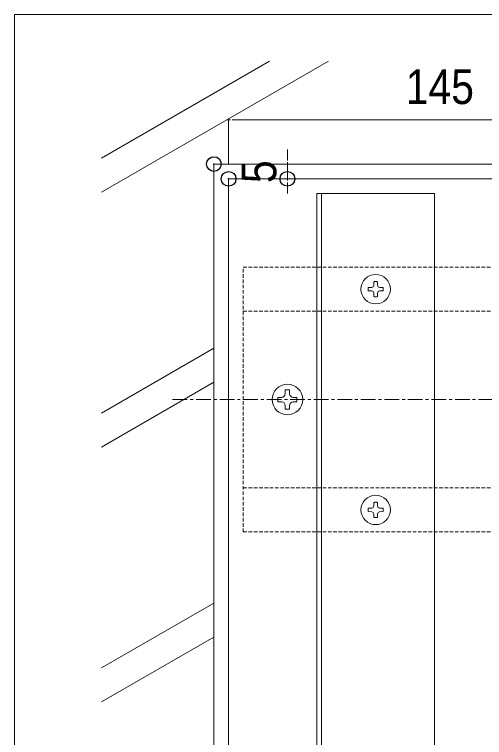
# Model space of a CAD drawing. Units: millimetres, scale not verified. Extents: x -4131 to 4169, y -981 to 998.
# Drawn here: x -4130.9 to -3971.1, y 138.5 to 384.2 of the extents above; entities that cross this region are included whole.
import ezdxf
from ezdxf.enums import TextEntityAlignment as Align

# ---------------------------------------------------------------- set-up
doc = ezdxf.new("R2010")
doc.units = ezdxf.units.MM
doc.header["$LTSCALE"] = 10
doc.header["$PDMODE"] = 32
doc.header["$PDSIZE"] = 5
doc.linetypes.add('CHAIN1', pattern=[8, 5, -1, 1, -1])
doc.linetypes.add('DASHED1', pattern=[1.8, 1.2, -0.6])
for name, color, linetype, lineweight in [('0-0_図枠', 7, 'Continuous', 9), ('0-1_デッキ', 7, 'Continuous', 9), ('0-3_寸法', 7, 'Continuous', 9), ('0-4_一般', 4, 'Continuous', 9), ('0-5_ビス', 2, 'Continuous', 9), ('0-6_0', 7, 'Continuous', 9), ('0-A_根太', 4, 'Continuous', 9)]:
    doc.layers.add(name, color=color, linetype=linetype, lineweight=lineweight)
doc.layers.add('0-7_DEFPOINTS', color=7, linetype='Continuous')
doc.styles.add('ＭＳ Ｐゴシック', font='')
doc.styles.get('ＭＳ Ｐゴシック').set_extended_font_data('MS PGothic')

# ---------------------------------------------------------------- blocks, each defined once
blk = doc.blocks.new('グループ-15-1')
at = {"layer": '0-5_ビス', "color": 4}
blk.add_line((-39565.5, 5429.7), (-39565.5, 5417.2), dxfattribs=at)
for points in [[(-39550.5, 5469.7), (-39550.5, 5482.2), (-39565.5, 5482.2), (-39565.5, 5469.7)], [(-39578, 5457.2), (-39590.5, 5457.2), (-39590.5, 5442.2), (-39578, 5442.2)], [(-39538, 5442.2), (-39525.5, 5442.2), (-39525.5, 5457.2), (-39538, 5457.2)], [(-39565.5, 5417.2), (-39550.5, 5417.2), (-39550.5, 5429.7)]]:
    blk.add_lwpolyline(points, dxfattribs=at)
blk.add_circle((-39558, 5449.7), 52, dxfattribs=at)
for centre, start, end in [((-39578, 5469.7), 270, 0), ((-39538, 5469.7), 180, 270), ((-39578, 5429.7), 0, 90), ((-39538, 5429.7), 90, 180)]:
    blk.add_arc(centre, 12.5, start, end, dxfattribs=at)
blk = doc.blocks.new('_DOT')
at = {"layer": '0-6_0'}
for p, q in [((-5, 0), (-10, 0)), ((-2.5, 0), (2.5, 0))]:
    blk.add_line(p, q, dxfattribs=at)
blk = doc.blocks.new('グループ-70-1')
at = {"layer": '0-A_根太', "linetype": 'DASHED1'}
for p, q in [((-39708, 5899.7), (-37339.2, 5899.7)), ((-39708, 4999.7), (-39708, 5899.7)), ((-39708, 5749.7), (-37339.2, 5749.7)), ((-39708, 5149.7), (-37339.2, 5149.7)), ((-39708, 4999.7), (-37339.2, 4999.7))]:
    blk.add_line(p, q, dxfattribs=at)
at = {"layer": '0-A_根太', "linetype": 'CHAIN1'}
blk.add_line((-39948.3, 5449.7), (-31448.3, 5449.7), dxfattribs=at)
blk = doc.blocks.new('グループ-87-1')
at = {"layer": '0-5_ビス'}
for p, q in [((-39264, 5088.1), (-39266.4, 5083)), ((-39264, 5088.1), (-39263.8, 5100)), ((-39252.1, 5088.1), (-39249.7, 5083)), ((-39271.4, 5068.7), (-39283.4, 5068.9)), ((-39271.4, 5080.6), (-39266.4, 5083)), ((-39271.4, 5068.7), (-39266.4, 5066.4)), ((-39264, 5061.3), (-39266.4, 5066.4)), ((-39252.1, 5061.3), (-39252.3, 5049.4)), ((-39252.1, 5061.3), (-39249.7, 5066.4)), ((-39244.7, 5080.6), (-39249.7, 5083)), ((-39244.7, 5068.7), (-39249.7, 5066.4)), ((-39244.7, 5080.6), (-39232.7, 5080.5))]:
    blk.add_line(p, q, dxfattribs=at)
for points in [[(-39252.1, 5088.1), (-39252.3, 5100), (-39252.6, 5100.1), (-39253, 5100.2), (-39253.4, 5100.2), (-39253.8, 5100.3), (-39254.2, 5100.4), (-39254.6, 5100.4), (-39255, 5100.5), (-39255.3, 5100.5), (-39255.7, 5100.5), (-39256.1, 5100.6), (-39256.5, 5100.6), (-39256.9, 5100.6), (-39257.3, 5100.6), (-39257.7, 5100.6), (-39258, 5100.6), (-39258.4, 5100.6), (-39258.8, 5100.6), (-39259.2, 5100.6), (-39259.6, 5100.6), (-39260, 5100.6), (-39260.4, 5100.5), (-39260.7, 5100.5), (-39261.1, 5100.5), (-39261.5, 5100.4), (-39261.9, 5100.4), (-39262.3, 5100.3), (-39262.7, 5100.2), (-39263.1, 5100.2), (-39263.5, 5100.1), (-39263.8, 5100)], [(-39271.4, 5080.6), (-39283.4, 5080.5), (-39283.4, 5080.1), (-39283.5, 5079.7), (-39283.6, 5079.3), (-39283.7, 5078.9), (-39283.7, 5078.5), (-39283.8, 5078.1), (-39283.8, 5077.8), (-39283.9, 5077.4), (-39283.9, 5077), (-39283.9, 5076.6), (-39284, 5076.2), (-39284, 5075.8), (-39284, 5075.4), (-39284, 5075.1), (-39284, 5074.7), (-39284, 5074.3), (-39284, 5073.9), (-39284, 5073.5), (-39284, 5073.1), (-39283.9, 5072.7), (-39283.9, 5072.4), (-39283.9, 5072), (-39283.8, 5071.6), (-39283.8, 5071.2), (-39283.7, 5070.8), (-39283.7, 5070.4), (-39283.6, 5070), (-39283.5, 5069.7), (-39283.4, 5069.3), (-39283.4, 5068.9)], [(-39264, 5061.3), (-39263.8, 5049.4), (-39263.5, 5049.3), (-39263.1, 5049.2), (-39262.7, 5049.1), (-39262.3, 5049.1), (-39261.9, 5049), (-39261.5, 5048.9), (-39261.1, 5048.9), (-39260.7, 5048.8), (-39260.4, 5048.8), (-39260, 5048.8), (-39259.6, 5048.8), (-39259.2, 5048.7), (-39258.8, 5048.7), (-39258.4, 5048.7), (-39258, 5048.7), (-39257.7, 5048.7), (-39257.3, 5048.7), (-39256.9, 5048.7), (-39256.5, 5048.8), (-39256.1, 5048.8), (-39255.7, 5048.8), (-39255.3, 5048.8), (-39255, 5048.9), (-39254.6, 5048.9), (-39254.2, 5049), (-39253.8, 5049.1), (-39253.4, 5049.1), (-39253, 5049.2), (-39252.6, 5049.3), (-39252.3, 5049.4)], [(-39244.7, 5068.7), (-39232.7, 5068.9), (-39232.7, 5069.3), (-39232.6, 5069.7), (-39232.5, 5070), (-39232.4, 5070.4), (-39232.4, 5070.8), (-39232.3, 5071.2), (-39232.3, 5071.6), (-39232.2, 5072), (-39232.2, 5072.4), (-39232.2, 5072.7), (-39232.1, 5073.1), (-39232.1, 5073.5), (-39232.1, 5073.9), (-39232.1, 5074.3), (-39232.1, 5074.7), (-39232.1, 5075.1), (-39232.1, 5075.4), (-39232.1, 5075.8), (-39232.1, 5076.2), (-39232.2, 5076.6), (-39232.2, 5077), (-39232.2, 5077.4), (-39232.3, 5077.8), (-39232.3, 5078.1), (-39232.4, 5078.5), (-39232.4, 5078.9), (-39232.5, 5079.3), (-39232.6, 5079.7), (-39232.7, 5080.1), (-39232.7, 5080.5)]]:
    blk.add_lwpolyline(points, dxfattribs=at)
blk.add_circle((-39258, 5074.7), 50, dxfattribs=at)
blk = doc.blocks.new('グループ-88-1')
at = {"layer": '0-5_ビス'}
for p, q in [((-39252.1, 5838.1), (-39252.3, 5850)), ((-39271.4, 5830.6), (-39283.4, 5830.5)), ((-39271.4, 5830.6), (-39266.4, 5833)), ((-39264, 5838.1), (-39266.4, 5833)), ((-39252.1, 5838.1), (-39249.7, 5833)), ((-39244.7, 5830.6), (-39249.7, 5833)), ((-39271.4, 5818.7), (-39266.4, 5816.4)), ((-39264, 5811.3), (-39266.4, 5816.4)), ((-39264, 5811.3), (-39263.8, 5799.4)), ((-39252.1, 5811.3), (-39249.7, 5816.4)), ((-39244.7, 5818.7), (-39249.7, 5816.4)), ((-39244.7, 5818.7), (-39232.7, 5818.9))]:
    blk.add_line(p, q, dxfattribs=at)
for points in [[(-39264, 5838.1), (-39263.8, 5850), (-39263.5, 5850.1), (-39263.1, 5850.2), (-39262.7, 5850.2), (-39262.3, 5850.3), (-39261.9, 5850.4), (-39261.5, 5850.4), (-39261.1, 5850.5), (-39260.7, 5850.5), (-39260.4, 5850.5), (-39260, 5850.6), (-39259.6, 5850.6), (-39259.2, 5850.6), (-39258.8, 5850.6), (-39258.4, 5850.6), (-39258, 5850.6), (-39257.7, 5850.6), (-39257.3, 5850.6), (-39256.9, 5850.6), (-39256.5, 5850.6), (-39256.1, 5850.6), (-39255.7, 5850.5), (-39255.3, 5850.5), (-39255, 5850.5), (-39254.6, 5850.4), (-39254.2, 5850.4), (-39253.8, 5850.3), (-39253.4, 5850.2), (-39253, 5850.2), (-39252.6, 5850.1), (-39252.3, 5850)], [(-39271.4, 5818.7), (-39283.4, 5818.9), (-39283.4, 5819.3), (-39283.5, 5819.7), (-39283.6, 5820), (-39283.7, 5820.4), (-39283.7, 5820.8), (-39283.8, 5821.2), (-39283.8, 5821.6), (-39283.9, 5822), (-39283.9, 5822.4), (-39283.9, 5822.7), (-39284, 5823.1), (-39284, 5823.5), (-39284, 5823.9), (-39284, 5824.3), (-39284, 5824.7), (-39284, 5825.1), (-39284, 5825.4), (-39284, 5825.8), (-39284, 5826.2), (-39283.9, 5826.6), (-39283.9, 5827), (-39283.9, 5827.4), (-39283.8, 5827.8), (-39283.8, 5828.1), (-39283.7, 5828.5), (-39283.7, 5828.9), (-39283.6, 5829.3), (-39283.5, 5829.7), (-39283.4, 5830.1), (-39283.4, 5830.5)], [(-39244.7, 5830.6), (-39232.7, 5830.5), (-39232.7, 5830.1), (-39232.6, 5829.7), (-39232.5, 5829.3), (-39232.4, 5828.9), (-39232.4, 5828.5), (-39232.3, 5828.1), (-39232.3, 5827.8), (-39232.2, 5827.4), (-39232.2, 5827), (-39232.2, 5826.6), (-39232.1, 5826.2), (-39232.1, 5825.8), (-39232.1, 5825.4), (-39232.1, 5825.1), (-39232.1, 5824.7), (-39232.1, 5824.3), (-39232.1, 5823.9), (-39232.1, 5823.5), (-39232.1, 5823.1), (-39232.2, 5822.7), (-39232.2, 5822.4), (-39232.2, 5822), (-39232.3, 5821.6), (-39232.3, 5821.2), (-39232.4, 5820.8), (-39232.4, 5820.4), (-39232.5, 5820), (-39232.6, 5819.7), (-39232.7, 5819.3), (-39232.7, 5818.9)], [(-39252.1, 5811.3), (-39252.3, 5799.4), (-39252.6, 5799.3), (-39253, 5799.2), (-39253.4, 5799.1), (-39253.8, 5799.1), (-39254.2, 5799), (-39254.6, 5798.9), (-39255, 5798.9), (-39255.3, 5798.8), (-39255.7, 5798.8), (-39256.1, 5798.8), (-39256.5, 5798.8), (-39256.9, 5798.7), (-39257.3, 5798.7), (-39257.7, 5798.7), (-39258, 5798.7), (-39258.4, 5798.7), (-39258.8, 5798.7), (-39259.2, 5798.7), (-39259.6, 5798.8), (-39260, 5798.8), (-39260.4, 5798.8), (-39260.7, 5798.8), (-39261.1, 5798.9), (-39261.5, 5798.9), (-39261.9, 5799), (-39262.3, 5799.1), (-39262.7, 5799.1), (-39263.1, 5799.2), (-39263.5, 5799.3), (-39263.8, 5799.4)]]:
    blk.add_lwpolyline(points, dxfattribs=at)
blk.add_circle((-39258, 5824.7), 50, dxfattribs=at)

msp = doc.modelspace()

# ---------------------------------------------------------------- linework, layer by layer
at = {"layer": '0-0_図枠', "color": 5}
msp.add_lwpolyline([(-4130.95, 384.21), (-2130.95, 384.21), (-2130.95, -915.79), (-4130.95, -915.79)], close=True, dxfattribs=at)
at = {"layer": '0-1_デッキ'}
for p, q in [((-4058.15, -236.63), (-4058.15, 328.37)), ((-4058.15, 328.37), (-3913.15, 328.37))]:
    msp.add_line(p, q, dxfattribs=at)
at = {"layer": '0-1_デッキ', "color": 2}
for points in [[(-4028.15, 323.37), (-3988.15, 323.37), (-3988.15, -226.63), (-4028.15, -226.63)], [(-4028.15, 323.37), (-4026.55, 323.37), (-4026.55, -226.63), (-4028.15, -226.63)]]:
    msp.add_lwpolyline(points, close=True, dxfattribs=at)
at = {"layer": '0-3_寸法'}
for p, q in [((-4058.15, 333.37), (-4058.15, 348.37)), ((-4055.65, 348.37), (-3915.66, 348.37)), ((-4038.15, 335.87), (-4038.15, 338.37)), ((-4058.15, 333.37), (-4038.15, 333.37)), ((-4038.15, 333.37), (-4038.15, 328.37)), ((-4053.15, 328.37), (-4038.15, 328.37)), ((-4038.15, 325.86), (-4038.15, 323.36))]:
    msp.add_line(p, q, dxfattribs=at)
at = {"layer": '0-4_一般'}
for p, q in [((-4044.19, 368.37), (-4101.33, 335.37)), ((-4024.19, 368.37), (-4101.33, 323.82)), ((-4063.15, 270.81), (-4101.33, 248.77)), ((-4063.15, 259.26), (-4101.33, 237.22)), ((-4063.15, 184.21), (-4101.33, 162.17)), ((-4063.15, 172.66), (-4101.33, 150.62))]:
    msp.add_line(p, q, dxfattribs=at)
at = {"layer": '0-4_一般', "color": 3}
msp.add_lwpolyline([(-3816.27, 333.37), (-4063.15, 333.37), (-4063.15, -236.63)], dxfattribs=at)
at = {"layer": '0-7_DEFPOINTS'}
for p in [(-4063.15, 333.37), (-4058.15, 328.37), (-4038.15, 328.37)]:
    msp.add_point(p, dxfattribs=at)

# ---------------------------------------------------------------- block references
at = {"layer": '0-3_寸法', "xscale": 0.2503723, "yscale": 0.2503723}
for p, rotation in [((-4058.15, 348.37), 180), ((-4038.15, 333.37), 270), ((-4038.15, 328.37), 90)]:
    msp.add_blockref('_DOT', p, dxfattribs=dict(at, rotation=rotation))
at = {"layer": '0-5_ビス', "xscale": 0.1, "yscale": 0.1}
for name in ['グループ-88-1', 'グループ-15-1', 'グループ-87-1']:
    msp.add_blockref(name, (-82.35, -291.6), dxfattribs=at)
at = {"layer": '0-A_根太', "xscale": 0.1, "yscale": 0.1}
msp.add_blockref('グループ-70-1', (-82.35, -291.6), dxfattribs=at)

# ---------------------------------------------------------------- texts
at = {"layer": '0-3_寸法', "style": 'ＭＳ Ｐゴシック', "width": 0.9}
msp.add_text('145', height=11.8, dxfattribs=at).set_placement((-3997.93, 350.23), align=Align.BOTTOM_LEFT)
msp.add_text('5', height=11.8, rotation=90, dxfattribs=at).set_placement((-4038.39, 326.92), align=Align.BOTTOM_LEFT)

doc.saveas('drawing.dxf')
